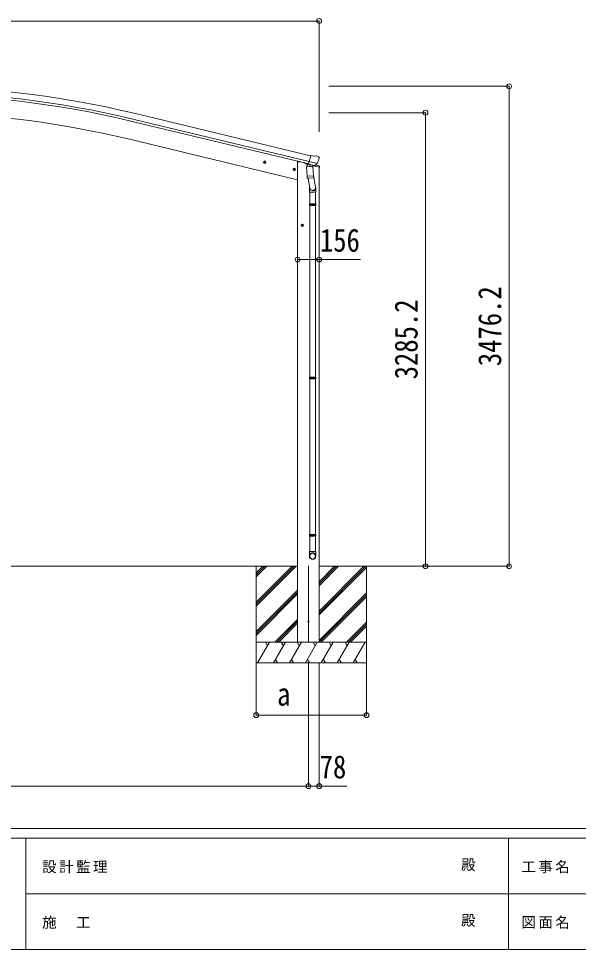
# Model space of a CAD drawing. Units: millimetres at full size. Extents: x -9783 to 9892, y -6828 to 6752.
# Drawn here: x -4022 to 36, y -6828 to -87 of the extents above; entities that cross this region are included whole.
import ezdxf
from ezdxf.enums import TextEntityAlignment as Align

# ---------------------------------------------------------------- set-up
doc = ezdxf.new("R2010")
doc.units = ezdxf.units.MM
doc.header["$LTSCALE"] = 35
doc.header["$PDMODE"] = 32
doc.header["$PDSIZE"] = 35
for name, color, linetype, lineweight in [('0-0_0', 7, 'Continuous', 9), ('0-1_本体', 4, 'Continuous', 9), ('0-2_部品', 7, 'Continuous', 9), ('0-8_PARTS2', 2, 'Continuous', 9), ('0-A_寸法', 6, 'Continuous', 9), ('F-0_240', 7, 'Continuous', 9)]:
    doc.layers.add(name, color=color, linetype=linetype, lineweight=lineweight)
doc.styles.add('ＭＳ ゴシック', font='')
doc.styles.get('ＭＳ ゴシック').set_extended_font_data('MS Gothic')

msp = doc.modelspace()

# ---------------------------------------------------------------- linework, layer by layer
at = {"layer": '0-0_0'}
for p, q in [((-7669.57, -4053.52), (-1999.42, -4053.52)), ((-2299.7, -4053.52), (-2299.7, -4753.52)), ((-2299.7, -4314.25), (-2038.97, -4053.52)), ((-2299.7, -4328.39), (-2024.83, -4053.52)), ((-2299.7, -4342.54), (-2010.69, -4053.52)), ((-2299.7, -4130.41), (-2222.82, -4053.52)), ((-2299.7, -4116.26), (-2236.96, -4053.52)), ((-2299.7, -4102.12), (-2251.1, -4053.52)), ((-1842.92, -4053.52), (-1411.54, -4053.52)), ((-1842.92, -4377.97), (-1518.47, -4053.52)), ((-1842.92, -4392.11), (-1504.33, -4053.52)), ((-1842.92, -4194.12), (-1702.32, -4053.52)), ((-1842.92, -4179.98), (-1716.46, -4053.52)), ((-1842.92, -4165.84), (-1730.6, -4053.52)), ((-1842.92, -4406.25), (-1499.7, -4063.04)), ((-1499.7, -4053.52), (-1499.7, -4753.52)), ((-2299.7, -4526.38), (-1998.92, -4225.6)), ((-2299.7, -4540.53), (-1998.92, -4239.75)), ((-2299.7, -4554.67), (-1998.92, -4253.89)), ((-1842.92, -4590.1), (-1499.7, -4246.89)), ((-1842.2, -4603.52), (-1499.7, -4261.03)), ((-1828.06, -4603.52), (-1499.7, -4275.17)), ((-2164.71, -4603.52), (-1998.92, -4437.74)), ((-2150.57, -4603.52), (-1998.92, -4451.88)), ((-2136.42, -4603.52), (-1998.92, -4466.02)), ((-1644.21, -4603.52), (-1499.7, -4459.02)), ((-1630.07, -4603.52), (-1499.7, -4473.16)), ((-1615.92, -4603.52), (-1499.7, -4487.3)), ((-1499.7, -4603.52), (-2299.7, -4603.52)), ((-2289.41, -4753.52), (-2202.81, -4603.52)), ((-2217.81, -4629.51), (-2232.81, -4603.52)), ((-2173.94, -4753.52), (-2087.34, -4603.52)), ((-2102.34, -4629.51), (-2117.34, -4603.53)), ((-2058.47, -4753.52), (-1971.87, -4603.53)), ((-1986.87, -4629.51), (-2001.87, -4603.52)), ((-1966.7, -4603.52), (-1832.7, -4603.52)), ((-1943, -4753.52), (-1856.4, -4603.53)), ((-1871.4, -4629.51), (-1886.4, -4603.52)), ((-1827.53, -4753.52), (-1740.93, -4603.53)), ((-1755.93, -4629.51), (-1770.93, -4603.52)), ((-1712.06, -4753.52), (-1625.46, -4603.53)), ((-1655.46, -4603.53), (-1640.46, -4629.51)), ((-1596.59, -4753.52), (-1509.99, -4603.52)), ((-2299.7, -4753.52), (-1499.7, -4753.52)), ((-2158.94, -4727.55), (-2143.94, -4753.52)), ((-2043.47, -4727.54), (-2028.47, -4753.52)), ((-1928, -4727.54), (-1913, -4753.52)), ((-1812.53, -4727.55), (-1797.53, -4753.52)), ((-1697.06, -4727.55), (-1682.06, -4753.52)), ((-1581.59, -4727.55), (-1566.59, -4753.52))]:
    msp.add_line(p, q, dxfattribs=at)
at = {"layer": '0-1_本体'}
for p, q in [((-1904.6, -1079.8), (-3183.7, -772.72)), ((-1918.61, -1138.14), (-3197.71, -831.06)), ((-1914.68, -1121.78), (-3193.78, -814.69)), ((-1999.17, -1253.52), (-3228.29, -958.44)), ((-1999.17, -1253.52), (-3228.29, -958.44)), ((-1999.17, -1124.14), (-1979.17, -1124.14)), ((-1999.17, -4603.52), (-1999.17, -1124.14)), ((-1979.17, -1124.14), (-1945.66, -1132.19)), ((-1843.67, -4603.52), (-1843.67, -1163.35))]:
    msp.add_line(p, q, dxfattribs=at)
for radius in [7073, 7029.83, 7013, 6882, 6882]:
    msp.add_arc((-4834.86, -7650.29), radius, 76.5, 103.5, dxfattribs=at)
at = {"layer": '0-2_部品'}
for p, q in [((-1878.27, -1084.39), (-1904.2, -1078.17)), ((-2247.33, -1125.04), (-2227.89, -1129.71)), ((-2239.74, -1120.18), (-2244.91, -1125.62)), ((-2239.94, -1137.1), (-2235.28, -1117.65)), ((-2232.44, -1121.93), (-2239.74, -1120.18)), ((-2235.48, -1134.57), (-2230.31, -1129.12)), ((-2230.31, -1129.12), (-2232.44, -1121.93)), ((-1945.65, -1131.65), (-1945.65, -1134.8)), ((-1923.6, -1144.04), (-1941.81, -1139.66)), ((-1919.92, -1139.8), (-1933.24, -1155.12)), ((-1918.98, -1139.73), (-1919.92, -1139.8)), ((-1915.9, -1142.21), (-1917.43, -1141.84)), ((-1879.19, -1151.02), (-1915.9, -1142.21)), ((-1857.26, -1136.01), (-1914.77, -1122.21)), ((-1909.94, -1144.03), (-1908.92, -1158.64)), ((-1878.27, -1084.39), (-1865.01, -1081.69)), ((-1874.12, -1150.92), (-1857.74, -1136.43)), ((-1850.53, -1084.88), (-1863.71, -1081.72)), ((-1847.43, -1087.13), (-1843.57, -1093.43)), ((-1843.21, -1095.71), (-1843.49, -1096.86)), ((-2033.41, -1176.4), (-2013.96, -1181.07)), ((-2025.82, -1171.53), (-2030.99, -1176.98)), ((-2026.02, -1188.45), (-2021.35, -1169.01)), ((-2018.52, -1173.29), (-2025.82, -1171.53)), ((-2021.56, -1185.93), (-2016.39, -1180.48)), ((-2016.39, -1180.48), (-2018.52, -1173.29)), ((-1934.34, -1161.57), (-1888.65, -1158.37)), ((-1929.67, -1228.41), (-1934.34, -1161.57)), ((-1933.24, -1155.12), (-1932.79, -1161.46)), ((-1881.73, -1153.03), (-1907.55, -1159.46)), ((-1890.43, -1155.19), (-1890.2, -1158.48)), ((-1888.65, -1158.37), (-1883.98, -1225.21)), ((-1876.83, -1151.49), (-1884.35, -1149.69)), ((-1841.09, -1163.85), (-1883.9, -1153.57)), ((-1881.03, -1151.25), (-1880.98, -1151.99)), ((-1877.66, -1151.38), (-1879.19, -1151.02)), ((-1870.33, -1147.57), (-1843.39, -1154.04)), ((-1841.09, -1156.95), (-1841.09, -1163.85)), ((-1929.67, -1228.41), (-1883.98, -1225.21)), ((-1929.65, -1228.4), (-1928.77, -1241.1)), ((-1884.96, -1239.81), (-1926.66, -1242.73)), ((-1923.12, -1242.48), (-1910.5, -1317.28)), ((-1884.34, -1220.09), (-1869.8, -1307.96)), ((-1883.12, -1237.68), (-1883.99, -1225.21)), ((-1883.51, -1239.03), (-1883.51, -1239.03)), ((-1913.65, -1310.46), (-1913.65, -1345.12)), ((-1913.65, -1345.12), (-1867.65, -1345.12)), ((-1911.65, -1345.12), (-1911.65, -1427.78)), ((-1869.65, -1345.12), (-1869.65, -1427.78)), ((-1867.65, -1345.12), (-1867.65, -1310.77)), ((-1913.65, -1429.78), (-1912.65, -1427.78)), ((-1913.65, -1429.78), (-1867.65, -1429.78)), ((-1913.65, -1429.78), (-1913.65, -1437.78)), ((-1913.65, -1437.78), (-1867.65, -1437.78)), ((-1913.65, -1437.78), (-1912.65, -1439.78)), ((-1912.65, -1427.78), (-1868.65, -1427.78)), ((-1912.65, -1439.78), (-1868.65, -1439.78)), ((-1911.65, -1439.78), (-1911.65, -2683.96)), ((-1869.65, -1439.78), (-1869.65, -2683.96)), ((-1867.65, -1429.78), (-1868.65, -1427.78)), ((-1975.15, -1583.64), (-1955.15, -1583.64)), ((-1968.91, -1577.14), (-1972.66, -1583.64)), ((-1961.4, -1577.14), (-1968.91, -1577.14)), ((-1965.15, -1593.64), (-1965.15, -1573.64)), ((-1957.65, -1583.64), (-1961.4, -1577.14)), ((-1961.4, -1590.14), (-1957.65, -1583.64)), ((-1913.65, -2685.96), (-1912.65, -2683.96)), ((-1913.65, -2685.96), (-1867.65, -2685.96)), ((-1913.65, -2685.96), (-1913.65, -2693.96)), ((-1913.65, -2693.96), (-1867.65, -2693.96)), ((-1913.65, -2693.96), (-1912.65, -2695.96)), ((-1912.65, -2683.96), (-1868.65, -2683.96)), ((-1912.65, -2695.96), (-1868.65, -2695.96)), ((-1911.65, -2695.96), (-1911.65, -3824.15)), ((-1869.65, -2695.96), (-1869.65, -3824.15)), ((-1867.65, -2685.96), (-1868.65, -2683.96)), ((-1913.65, -3826.15), (-1912.65, -3824.15)), ((-1913.65, -3826.15), (-1867.65, -3826.15)), ((-1913.65, -3826.15), (-1913.65, -3834.15)), ((-1913.65, -3834.15), (-1867.65, -3834.15)), ((-1913.65, -3834.15), (-1912.65, -3836.15)), ((-1912.65, -3824.15), (-1868.65, -3824.15)), ((-1912.65, -3836.15), (-1868.65, -3836.15)), ((-1911.65, -3836.15), (-1911.65, -3946.15)), ((-1869.65, -3836.15), (-1869.65, -3946.15)), ((-1867.65, -3826.15), (-1868.65, -3824.15)), ((-1913.65, -3980.29), (-1913.65, -3946.15)), ((-1913.65, -3946.15), (-1867.65, -3946.15)), ((-1867.65, -3980.29), (-1867.65, -3946.15))]:
    msp.add_line(p, q, dxfattribs=at)
for points in [[(-1909.63, -1143.62), (-1919.35, -1141.28), (-1904.2, -1078.17)], [(-2244.91, -1125.62), (-2242.78, -1132.82), (-2235.48, -1134.57)], [(-1909.63, -1143.62), (-1909.39, -1143.77), (-1884.62, -1149.71), (-1884.35, -1149.69)], [(-1856.99, -1135.44), (-1857.58, -1136.28), (-1857.74, -1136.43)], [(-2030.99, -1176.98), (-2028.86, -1184.17), (-2021.56, -1185.93)], [(-1867.65, -1429.78), (-1867.65, -1437.78), (-1868.65, -1439.78)], [(-1972.66, -1583.64), (-1968.91, -1590.14), (-1961.4, -1590.14)], [(-1867.65, -2685.96), (-1867.65, -2693.96), (-1868.65, -2695.96)], [(-1867.65, -3826.15), (-1867.65, -3834.15), (-1868.65, -3836.15)]]:
    msp.add_lwpolyline(points, dxfattribs=at)
for centre, radius in [((-2237.61, -1127.37), 8.5), ((-2237.61, -1127.37), 7.7), ((-2237.61, -1127.37), 6.5), ((-2023.69, -1178.73), 8.5), ((-2023.69, -1178.73), 7.7), ((-2023.69, -1178.73), 6.5), ((-1965.15, -1583.64), 8.5), ((-1965.15, -1583.64), 7.7), ((-1965.15, -1583.64), 6.5)]:
    msp.add_circle(centre, radius, dxfattribs=at)
at = {"layer": '0-2_部品', "color": 4}
msp.add_circle((-1921.42, -4453.52), 4.5, dxfattribs=at)
at = {"layer": '0-2_部品'}
for centre, radius, start, end in [((-1940.65, -1134.8), 5, 180, 256.5), ((-1917.31, -1141.35), 0.5, 221.23754, 256.5), ((-1910.54, -1144.11), 0.604, 7.79405, 79.40158), ((-1864.41, -1084.63), 3, 76.5, 101.5), ((-2040.29, -1049.61), 202.4, 334.90875, 346.5), ((-1851.69, -1089.74), 5, 31.5, 76.5), ((-1907.9, -1158.49), 1.03, 188.03431, 289.96103), ((-1881.98, -1152.06), 1, 284, 4), ((-1880.53, -1151.21), 0.5, 76.5, 184), ((-1877.55, -1150.9), 0.5, 256.5, 291.76246), ((-1844.09, -1156.95), 3, 0, 76.5), ((-1926.8, -1240.74), 2, 190.53157, 274), ((-1885.1, -1237.82), 2, 274, 322.59038), ((-1885.06, -1237.85), 1.95, 322.52234, 4.95983), ((-1897.65, -1310.77), 30, 0, 2.54858)]:
    msp.add_arc(centre, radius, start, end, dxfattribs=at)
for centre, major_axis, ratio, start_param, end_param in [((-1846.13, -1094.99), (1.57, -2.57), 0.99628, 0.7835347, 1.5707963), ((-1876.13, -1148.57), (0.73, -2.92), 0.997631, 5.8041905, 5.8929484), ((-1876.16, -1148.44), (-2.63, 3.16), 0.650902, 2.1145521, 2.1873627), ((-1876.1, -1148.67), (0.73, -2.92), 0.997631, 5.965759, 6.7621801), ((-1890.65, -1310.46), (-23, 0), 0.996195, 6.0000678, 10.0103449), ((-1890.65, -1310.46), (-21, 0), 0.996195, 0.3319459, 3.3482706), ((-1890.65, -3978.55), (23, 0), 0.996195, 6.2831853, 9.424778), ((-1890.65, -3980.29), (23, 0), 0.996195, 6.2831853, 9.424778), ((-1890.65, -3980.29), (0, -23.43), 0.981806, 4.712389, 7.8539816)]:
    msp.add_ellipse(centre, major_axis=major_axis, ratio=ratio, start_param=start_param, end_param=end_param, dxfattribs=at)
msp.add_ellipse((-1890.65, -3980.29), major_axis=(-21, 0), ratio=0.996195, dxfattribs=at)
at = {"layer": '0-8_PARTS2', "color": 6}
msp.add_line((-7826.07, -104.52), (-1843.05, -104.52), dxfattribs=at)
at = {"layer": '0-8_PARTS2'}
msp.add_line((-1921.42, -4051.03), (-1921.42, -4606.02), dxfattribs=at)
at = {"layer": '0-A_寸法'}
for p, q in [((-1843.05, -104.52), (-1843.05, -906.86)), ((-466.47, -577.29), (-1772.9, -577.29)), ((-466.47, -4053.52), (-466.47, -577.29)), ((-1072.45, -768.29), (-1772.9, -768.29)), ((-1072.45, -4053.52), (-1072.45, -768.29)), ((-1998.92, -1832.28), (-1842.92, -1832.28)), ((-1842.92, -1832.28), (-1542.92, -1832.28)), ((-1072.45, -4053.52), (-1466.69, -4053.52)), ((-466.47, -4053.52), (-1072.45, -4053.52)), ((-2299.7, -5131.43), (-2299.7, -4757.02)), ((-1920.92, -5646.41), (-1920.92, -4757.02)), ((-1842.92, -5646.41), (-1842.92, -4757.02)), ((-1499.7, -5131.43), (-1499.7, -4757.02)), ((-1499.7, -5131.43), (-2299.7, -5131.43)), ((-7748.3, -5646.41), (-1920.92, -5646.41)), ((-1920.92, -5646.41), (-1842.92, -5646.41)), ((-1842.92, -5646.41), (-1642.92, -5646.41))]:
    msp.add_line(p, q, dxfattribs=at)
for p in [(-1843.05, -104.52), (-466.47, -577.29), (-1072.45, -768.29), (-1998.92, -1832.28), (-1842.92, -1832.28), (-1072.45, -4053.52), (-466.47, -4053.52), (-2299.7, -5131.43), (-1499.7, -5131.43), (-1920.92, -5646.41), (-1842.92, -5646.41)]:
    msp.add_point(p, dxfattribs=at)
at = {"layer": 'F-0_240', "color": 5}
for p, q in [((-9783.03, -5953.1), (9396.97, -5953.1)), ((-9783.03, -6023.1), (6285.75, -6023.1)), ((-3969.25, -6023.1), (-3969.25, -6828.1)), ((-469.25, -6023.1), (-469.25, -6828.1)), ((-3969.25, -6425.6), (3205.75, -6425.6)), ((-9783.03, -6828.1), (9396.97, -6828.1))]:
    msp.add_line(p, q, dxfattribs=at)

# ---------------------------------------------------------------- texts
at = {"layer": '0-A_寸法', "color": 7, "style": 'ＭＳ ゴシック', "width": 0.85}
for s, p in [('156', (-1837.29, -1825.28)), ('a', (-2147.82, -5112.43)), ('78', (-1839.17, -5639.41))]:
    msp.add_text(s, height=166.8, dxfattribs=at).set_placement(p, align=Align.BOTTOM_LEFT)
for s, p in [('3476.2', (-473.47, -2604.16)), ('3285.2', (-1079.45, -2699.66))]:
    msp.add_text(s, height=166.8, rotation=90, dxfattribs=at).set_placement(p, align=Align.BOTTOM_LEFT)
at = {"layer": 'F-0_240', "style": 'ＭＳ ゴシック'}
for p in [(-814.24, -6276.85), (-814.24, -6679.35)]:
    msp.add_text('殿', height=76.98, dxfattribs=at).set_placement(p, align=Align.BOTTOM_LEFT)
at = {"layer": 'F-0_240', "char_height": 76.98, "attachment_point": 7, "style": 'ＭＳ ゴシック'}
for s, insert in [('\\T1.17;設計監理', (-3851.04, -6276.85)), ('\\T1.17;工事名', (-376.96, -6276.85)), ('\\T1.17;施\u3000工', (-3851.04, -6679.35)), ('\\T1.17;図面名', (-376.96, -6679.35))]:
    msp.add_mtext(s, dxfattribs=dict(at, insert=insert))

doc.saveas('drawing.dxf')
